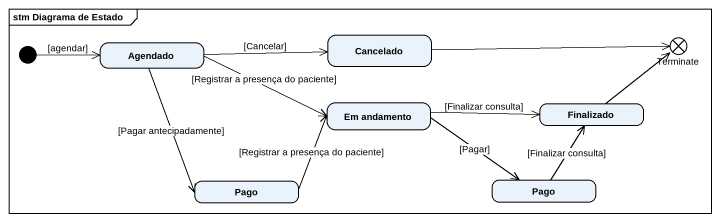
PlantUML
@startuml
mainframe stm Diagrama de Estado
hide empty description
state Agendado
state Cancelado
state Terminate <<end>>
state "Em andamento" as Em_andamento
state Finalizado
state Pago
state "Pago" as Pago_2
[*] -right-> Agendado : [agendar]
Agendado -right-> Cancelado : [Cancelar]
Agendado -right-> Em_andamento : [Registrar a presença do paciente]
Agendado --> Pago : [Pagar antecipadamente]
Cancelado -right-> Terminate
Em_andamento -right-> Finalizado : [Finalizar consulta]
Em_andamento -right-> Pago_2 : [Pagar]
Finalizado -up-> Terminate
Pago -right-> Em_andamento : [Registrar a presença do paciente]
Pago_2 -up-> Finalizado : [Finalizar consulta]
@enduml
